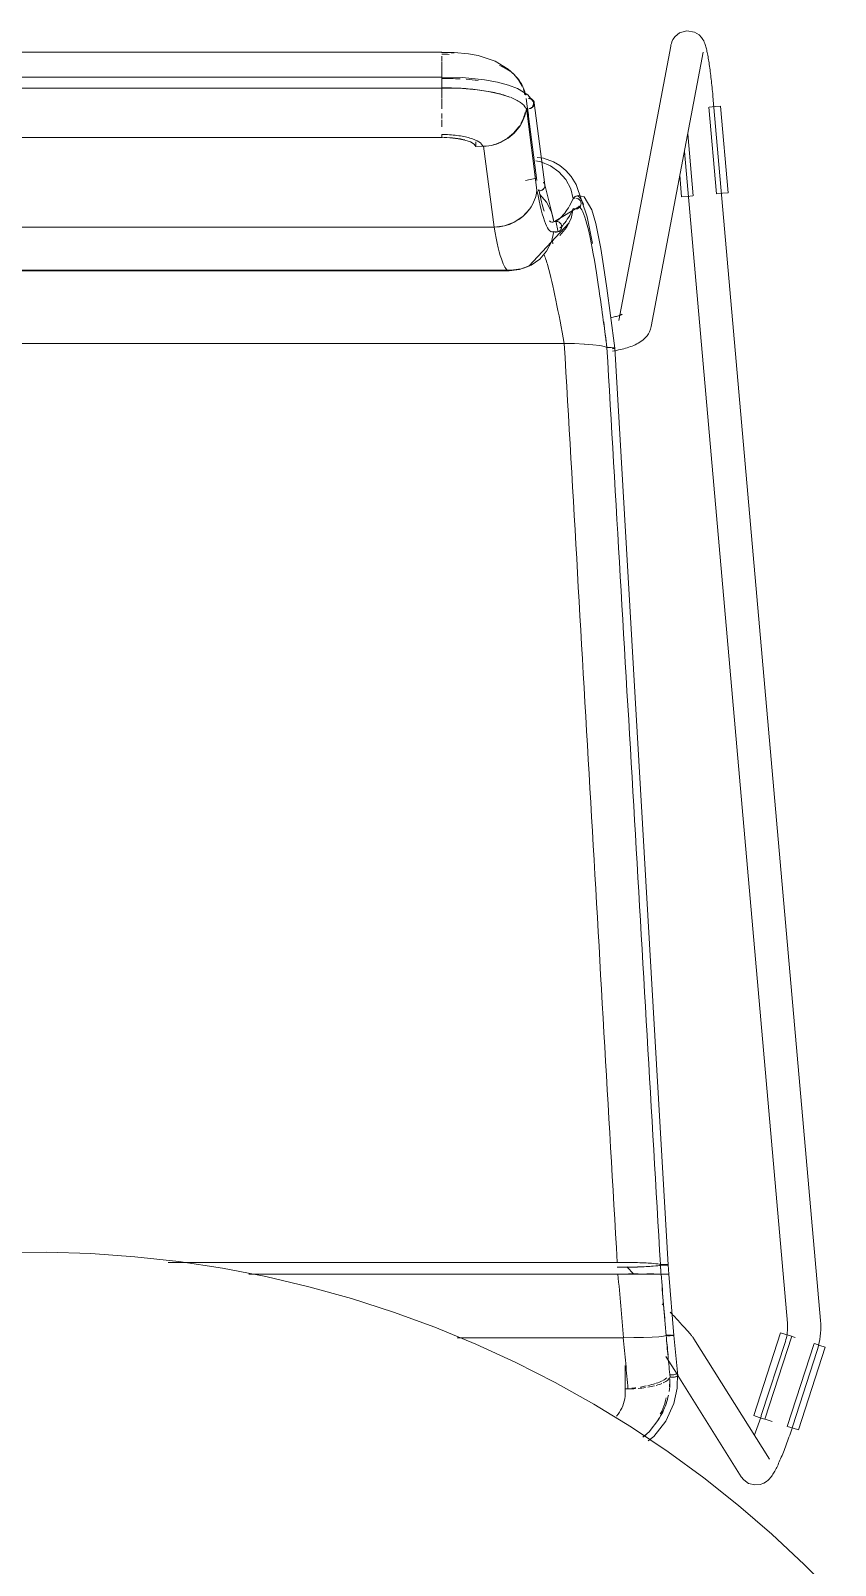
# Model space of a CAD drawing. Header units: millimetres. Extents: x 155927 to 295199, y -4084 to 97293.
# Drawn here: x 219584 to 219875, y 12593 to 13148 of the extents above; entities that cross this region are included whole.
import ezdxf

# ---------------------------------------------------------------- set-up
doc = ezdxf.new("R2010")
doc.units = ezdxf.units.MM
doc.header["$MEASUREMENT"] = 0
doc.layers.add('I-FURN', color=8, linetype='CONTINUOUS', lineweight=9)

msp = doc.modelspace()

# ---------------------------------------------------------------- linework, layer by layer
at = {"layer": 'I-FURN'}
for p, q in [((219818.89, 13147.49), (219817.31, 13146.17)), ((219818.89, 13147.49), (219821.64, 13148.32)), ((219821.64, 13148.32), (219824.4, 13147.84)), ((219824.4, 13147.84), (219826.05, 13146.8)), ((219815.75, 13142.73), (219796.93, 13043.44)), ((219815.84, 13143.15), (219815.75, 13142.73)), ((219815.97, 13143.66), (219815.84, 13143.15)), ((219816.19, 13144.29), (219815.97, 13143.66)), ((219816.56, 13145.09), (219816.19, 13144.29)), ((219817.31, 13146.17), (219816.56, 13145.09)), ((219826.05, 13146.8), (219826.91, 13145.89)), ((219826.91, 13145.89), (219827.38, 13145.19)), ((219827.38, 13145.19), (219827.69, 13144.63)), ((219827.69, 13144.63), (219827.9, 13144.15)), ((219827.9, 13144.15), (219828.07, 13143.73)), ((219828.07, 13143.73), (219828.21, 13143.32)), ((219828.21, 13143.32), (219828.34, 13142.93)), ((219828.34, 13142.93), (219828.45, 13142.53)), ((219828.45, 13142.53), (219828.56, 13142.13)), ((219828.56, 13142.13), (219828.67, 13141.71)), ((219732.84, 13140.55), (219437.99, 13140.55)), ((219732.84, 13140.38), (219732.84, 13140.55)), ((219737.36, 13140.46), (219732.84, 13140.55)), ((219732.84, 13140.53), (219732.84, 13140.25)), ((219732.84, 13139.05), (219732.84, 13137.3)), ((219732.84, 13137.03), (219732.84, 13134.45)), ((219742.57, 13139.95), (219737.36, 13140.46)), ((219746.07, 13139.29), (219742.57, 13139.95)), ((219752.22, 13137.27), (219746.07, 13139.29)), ((219756.93, 13134.4), (219752.22, 13137.27)), ((219808.72, 13041.21), (219827.54, 13140.5)), ((219828.67, 13141.71), (219828.77, 13141.29)), ((219828.77, 13141.29), (219828.86, 13140.84)), ((219828.86, 13140.84), (219828.96, 13140.39)), ((219828.96, 13140.39), (219829.06, 13139.91)), ((219829.06, 13139.91), (219829.15, 13139.41)), ((219829.15, 13139.41), (219829.25, 13138.9)), ((219829.25, 13138.9), (219829.34, 13138.36)), ((219829.34, 13138.36), (219829.43, 13137.81)), ((219829.43, 13137.81), (219829.53, 13137.24)), ((219829.53, 13137.24), (219829.62, 13136.66)), ((219829.62, 13136.66), (219829.71, 13136.06)), ((219732.84, 13131.51), (219437.99, 13131.51)), ((219732.84, 13131.27), (219732.84, 13134.29)), ((219732.84, 13134.28), (219732.84, 13131.26)), ((219732.84, 13131.51), (219732.84, 13127.66)), ((219740.4, 13131.36), (219732.84, 13131.51)), ((219732.84, 13131.44), (219732.84, 13131.51)), ((219732.84, 13131.24), (219732.84, 13131.44)), ((219732.84, 13130.94), (219732.84, 13131.24)), ((219732.84, 13130.55), (219732.84, 13130.94)), ((219748.29, 13130.56), (219740.4, 13131.36)), ((219758.91, 13132.57), (219756.93, 13134.4)), ((219760.58, 13130.5), (219758.91, 13132.57)), ((219829.71, 13136.06), (219829.8, 13135.44)), ((219829.8, 13135.44), (219829.89, 13134.8)), ((219829.89, 13134.8), (219829.98, 13134.15)), ((219829.98, 13134.15), (219830.07, 13133.49)), ((219830.07, 13133.49), (219830.15, 13132.81)), ((219830.15, 13132.81), (219830.24, 13132.13)), ((219830.24, 13132.13), (219830.32, 13131.43)), ((219830.32, 13131.43), (219830.4, 13130.72)), ((219437.99, 13127.55), (219732.84, 13127.55)), ((219732.84, 13130.09), (219732.84, 13130.55)), ((219732.84, 13129.6), (219732.84, 13130.09)), ((219732.84, 13129.1), (219732.84, 13129.6)), ((219732.84, 13128.63), (219732.84, 13129.1)), ((219732.84, 13128.21), (219732.84, 13128.63)), ((219732.84, 13127.88), (219732.84, 13128.21)), ((219732.84, 13127.66), (219732.84, 13127.88)), ((219732.84, 13123.76), (219732.84, 13127.58)), ((219732.84, 13127.58), (219732.84, 13123.76)), ((219739.07, 13127.47), (219732.84, 13127.55)), ((219745.63, 13126.94), (219739.07, 13127.47)), ((219749.64, 13126.34), (219745.63, 13126.94)), ((219753.01, 13129.69), (219748.29, 13130.56)), ((219754.08, 13125.38), (219749.64, 13126.34)), ((219757.05, 13128.61), (219753.01, 13129.69)), ((219757.51, 13124.28), (219754.08, 13125.38)), ((219760.22, 13127.42), (219757.05, 13128.61)), ((219764.05, 13125.12), (219760.22, 13127.42)), ((219761.91, 13128.23), (219760.58, 13130.5)), ((219830.4, 13130.72), (219830.49, 13130)), ((219830.49, 13130), (219830.57, 13129.27)), ((219830.57, 13129.27), (219830.64, 13128.54)), ((219830.64, 13128.54), (219830.72, 13127.8)), ((219830.72, 13127.8), (219830.79, 13127.06)), ((219830.79, 13127.06), (219830.87, 13126.31)), ((219830.87, 13126.31), (219830.94, 13125.56)), ((219830.94, 13125.56), (219831, 13124.81)), ((219732.84, 13123.57), (219732.84, 13120.01)), ((219763.45, 13123.8), (219767.3, 13094.1)), ((219767.32, 13090.55), (219763.48, 13120.26)), ((219764.23, 13117.83), (219763.91, 13120.27)), ((219765.94, 13122.74), (219764.05, 13125.12)), ((219766.29, 13122.24), (219770.15, 13092.46)), ((219829.6, 13120.67), (219832.36, 13089.26)), ((219829.72, 13120.68), (219831.79, 13120.86)), ((219831, 13124.81), (219831.02, 13124.65)), ((219869.97, 12681.33), (219831.02, 13124.65)), ((219831.79, 13120.86), (219833.83, 13121.04)), ((219833.83, 13121.04), (219836.59, 13089.63)), ((219732.84, 13118.38), (219732.84, 13116.54)), ((219732.84, 13113.87), (219732.84, 13116.06)), ((219732.84, 13109.7), (219437.99, 13109.7)), ((219437.99, 13109.65), (219732.84, 13109.65)), ((219732.84, 13113.91), (219732.84, 13113.56)), ((219732.84, 13109.65), (219735.88, 13109.54)), ((219735.88, 13109.54), (219738.73, 13109.22)), ((219738.73, 13109.22), (219741.22, 13108.71)), ((219741.22, 13108.71), (219743.21, 13108.04)), ((219823.91, 13088.52), (219821.94, 13111)), ((219743.21, 13108.04), (219744.56, 13107.25)), ((219744.56, 13107.25), (219745.2, 13106.39)), ((219745.2, 13106.39), (219745.2, 13108.05)), ((219745.2, 13106.39), (219747.91, 13106.46)), ((219747.91, 13106.46), (219751.77, 13077.18)), ((219820.73, 13104.63), (219858.01, 12680.28)), ((219768.7, 13100.8), (219766.95, 13101.17)), ((219766.95, 13101.16), (219768.69, 13100.79)), ((219769.69, 13102.13), (219767.42, 13102.43)), ((219772.21, 13099.4), (219768.7, 13100.8)), ((219773.29, 13100.84), (219769.69, 13102.13)), ((219775.29, 13097.22), (219772.21, 13099.4)), ((219775.56, 13099.5), (219773.29, 13100.84)), ((219777.73, 13097.72), (219775.56, 13099.5)), ((219779.72, 13095.48), (219777.73, 13097.72)), ((219767.18, 13094.88), (219763.16, 13094.09)), ((219769.91, 13093.14), (219769.62, 13093.52)), ((219770.1, 13092.7), (219769.91, 13093.14)), ((219770.16, 13092.23), (219770.1, 13092.7)), ((219770.1, 13091.76), (219770.16, 13092.23)), ((219770.13, 13092.54), (219773.1, 13080.93)), ((219777.77, 13094.4), (219775.29, 13097.22)), ((219779.52, 13091.08), (219777.77, 13094.4)), ((219781.53, 13092.65), (219779.72, 13095.48)), ((219785.52, 13080.94), (219781.53, 13092.65)), ((219818.99, 13096.04), (219819.68, 13088.15)), ((219767.79, 13090.4), (219768.29, 13090.36)), ((219768.29, 13090.36), (219768.78, 13090.44)), ((219770.81, 13086.19), (219768.31, 13089.06)), ((219768.78, 13090.44), (219769.23, 13090.63)), ((219769.23, 13090.63), (219769.61, 13090.93)), ((219769.61, 13090.93), (219769.91, 13091.32)), ((219769.91, 13091.32), (219770.1, 13091.76)), ((219780.42, 13087.45), (219779.52, 13091.08)), ((219780.42, 13087.45), (219780.89, 13087.61)), ((219780.89, 13087.61), (219780.42, 13087.45)), ((219782.24, 13088.66), (219781.33, 13088.37)), ((219781.88, 13087.58), (219781.39, 13087.66)), ((219781.39, 13087.65), (219781.88, 13087.58)), ((219781.88, 13087.58), (219782.34, 13087.38)), ((219782.34, 13087.39), (219781.88, 13087.58)), ((219784.43, 13088.13), (219782.24, 13088.66)), ((219782.73, 13087.08), (219782.34, 13087.39)), ((219782.34, 13087.38), (219782.72, 13087.08)), ((219782.72, 13087.08), (219783.02, 13086.68)), ((219783.03, 13086.68), (219782.73, 13087.08)), ((219783.02, 13086.68), (219783.22, 13086.23)), ((219783.22, 13086.23), (219783.03, 13086.68)), ((219787.2, 13083.5), (219784.43, 13088.13)), ((219821.73, 13088.33), (219819.68, 13088.15)), ((219823.79, 13088.51), (219821.73, 13088.33)), ((219834.55, 13089.45), (219832.48, 13089.27)), ((219836.59, 13089.63), (219834.55, 13089.45)), ((219759.09, 13078.97), (219762.2, 13081.05)), ((219762.2, 13081.05), (219764.69, 13083.79)), ((219772.57, 13082.79), (219770.81, 13086.19)), ((219773.46, 13079.08), (219772.57, 13082.79)), ((219773.1, 13080.93), (219773.43, 13079.06)), ((219783.1, 13084.89), (219773.71, 13079.18)), ((219780.47, 13083.96), (219779.68, 13080.35)), ((219779.69, 13080.35), (219780.47, 13083.96)), ((219780.94, 13083.81), (219780.47, 13083.96)), ((219780.47, 13083.96), (219780.94, 13083.81)), ((219781.44, 13083.78), (219780.94, 13083.81)), ((219780.94, 13083.81), (219781.44, 13083.78)), ((219781.93, 13083.87), (219781.44, 13083.78)), ((219781.44, 13083.78), (219781.94, 13083.87)), ((219782.38, 13084.08), (219781.93, 13083.87)), ((219781.94, 13083.87), (219782.39, 13084.08)), ((219782.76, 13084.4), (219782.38, 13084.08)), ((219782.39, 13084.08), (219782.76, 13084.39)), ((219783.05, 13084.8), (219782.76, 13084.4)), ((219782.76, 13084.39), (219783.05, 13084.8)), ((219783.23, 13085.26), (219783.05, 13084.8)), ((219783.05, 13084.8), (219783.24, 13085.26)), ((219783.22, 13086.23), (219783.29, 13085.74)), ((219783.3, 13085.74), (219783.22, 13086.23)), ((219783.29, 13085.74), (219783.23, 13085.26)), ((219783.24, 13085.26), (219783.3, 13085.74)), ((219787.43, 13071.27), (219785.52, 13080.94)), ((219788.6, 13078.5), (219787.2, 13083.5)), ((219751.77, 13077.18), (219419.06, 13077.18)), ((219419.06, 13077.18), (219751.77, 13077.18)), ((219751.77, 13077.18), (219755.54, 13077.66)), ((219755.54, 13077.66), (219759.09, 13078.97)), ((219778.98, 13078.7), (219764.38, 13063)), ((219775.27, 13075.6), (219772.39, 13075.55)), ((219772.57, 13071.86), (219773.46, 13075.57)), ((219773.46, 13079.08), (219773.93, 13079.24)), ((219773.93, 13079.24), (219773.46, 13079.08)), ((219773.93, 13075.41), (219773.46, 13075.57)), ((219773.46, 13075.57), (219773.93, 13075.41)), ((219773.93, 13079.24), (219774.43, 13079.28)), ((219774.43, 13079.28), (219773.93, 13079.24)), ((219774.43, 13075.37), (219773.93, 13075.41)), ((219773.93, 13075.41), (219774.43, 13075.37)), ((219774.97, 13075.47), (219774.14, 13079.36)), ((219774.43, 13079.28), (219774.92, 13079.19)), ((219774.92, 13079.2), (219774.43, 13079.28)), ((219774.92, 13075.46), (219774.43, 13075.37)), ((219774.43, 13075.37), (219774.92, 13075.45)), ((219775.37, 13078.99), (219774.92, 13079.2)), ((219774.92, 13079.19), (219775.37, 13078.99)), ((219775.37, 13075.66), (219774.92, 13075.46)), ((219774.92, 13075.45), (219775.37, 13075.66)), ((219775.37, 13078.99), (219775.75, 13078.68)), ((219775.75, 13078.68), (219775.37, 13078.99)), ((219775.75, 13075.97), (219775.37, 13075.66)), ((219775.37, 13075.66), (219775.75, 13075.97)), ((219778.03, 13077.02), (219775.64, 13074.19)), ((219775.64, 13074.19), (219778.05, 13077.02)), ((219775.75, 13078.68), (219776.04, 13078.28)), ((219776.05, 13078.28), (219775.75, 13078.68)), ((219776.04, 13076.37), (219775.75, 13075.97)), ((219775.75, 13075.97), (219776.05, 13076.37)), ((219776.04, 13078.28), (219776.23, 13077.81)), ((219776.23, 13076.83), (219776.04, 13076.37)), ((219776.24, 13077.82), (219776.05, 13078.28)), ((219776.05, 13076.37), (219776.24, 13076.83)), ((219776.23, 13077.81), (219776.3, 13077.32)), ((219776.3, 13077.32), (219776.23, 13076.83)), ((219776.3, 13077.32), (219776.24, 13077.82)), ((219776.24, 13076.83), (219776.3, 13077.32)), ((219779.68, 13080.35), (219778.04, 13077.02)), ((219778.05, 13077.02), (219779.69, 13080.35)), ((219790.4, 13069.48), (219788.6, 13078.5)), ((219772.56, 13071.86), (219770.81, 13068.47)), ((219770.81, 13068.46), (219772.57, 13071.86)), ((219768.3, 13065.6), (219765.17, 13063.42)), ((219765.17, 13063.42), (219768.31, 13065.59)), ((219770.81, 13068.47), (219768.3, 13065.6)), ((219768.31, 13065.59), (219770.81, 13068.46)), ((219791.44, 13063.16), (219790.4, 13069.48)), ((219757.81, 13061.58), (219413.02, 13061.58)), ((219413.02, 13061.58), (219757.81, 13061.58)), ((219413.56, 13061.43), (219718.36, 13061.43)), ((219718.36, 13061.43), (219757.27, 13061.43)), ((219761.02, 13061.87), (219757.27, 13061.43)), ((219761.6, 13062.06), (219757.81, 13061.58)), ((219757.81, 13061.58), (219761.6, 13062.05)), ((219765.48, 13063.6), (219761.02, 13061.87)), ((219765.17, 13063.42), (219761.6, 13062.06)), ((219761.6, 13062.05), (219765.17, 13063.42)), ((219764.38, 13063), (219762.46, 13062.29)), ((219792.62, 13055.15), (219791.44, 13063.16)), ((219793.98, 13045.22), (219792.62, 13055.15)), ((219794.39, 13044.47), (219793.89, 13044.37)), ((219795.53, 13033.36), (219793.98, 13045.22)), ((219794.85, 13044.57), (219794.39, 13044.47)), ((219795.3, 13044.67), (219794.85, 13044.57)), ((219795.72, 13044.78), (219795.3, 13044.67)), ((219796.12, 13044.89), (219795.72, 13044.78)), ((219796.48, 13044.99), (219796.12, 13044.89)), ((219796.82, 13045.1), (219796.48, 13044.99)), ((219797.12, 13045.21), (219796.82, 13045.1)), ((219797.39, 13045.31), (219797.12, 13045.21)), ((219797.62, 13045.4), (219797.39, 13045.31)), ((219797.82, 13045.49), (219797.62, 13045.4)), ((219797.97, 13045.57), (219797.82, 13045.49)), ((219798.06, 13045.61), (219797.97, 13045.57)), ((219798.13, 13045.66), (219798.06, 13045.61)), ((219798.15, 13045.67), (219798.13, 13045.66)), ((219805.62, 13036.28), (219805.09, 13035.88)), ((219806.15, 13036.73), (219805.62, 13036.28)), ((219806.67, 13037.25), (219806.15, 13036.73)), ((219807.18, 13037.85), (219806.67, 13037.25)), ((219807.67, 13038.54), (219807.18, 13037.85)), ((219808.1, 13039.33), (219807.67, 13038.54)), ((219808.47, 13040.22), (219808.1, 13039.33)), ((219808.72, 13041.21), (219808.47, 13040.22)), ((219777.12, 13035.08), (219393.72, 13035.08)), ((219393.72, 13035.08), (219777.12, 13035.08)), ((219780.88, 13035.02), (219777.12, 13035.08)), ((219777.19, 13035.08), (219780.89, 13035.02)), ((219784.42, 13034.87), (219780.88, 13035.02)), ((219780.95, 13035.02), (219784.42, 13034.87)), ((219787.52, 13034.63), (219784.42, 13034.87)), ((219784.47, 13034.86), (219787.53, 13034.63)), ((219790.02, 13034.32), (219787.52, 13034.63)), ((219787.56, 13034.63), (219790.02, 13034.32)), ((219791.76, 13033.95), (219790.02, 13034.32)), ((219790.03, 13034.31), (219791.76, 13033.95)), ((219791.76, 13033.95), (219792.67, 13033.55)), ((219792.67, 13033.55), (219791.76, 13033.95)), ((219793.14, 13033.57), (219792.67, 13033.55)), ((219792.67, 13033.55), (219793.14, 13033.57)), ((219793.63, 13033.57), (219793.14, 13033.57)), ((219793.14, 13033.57), (219793.64, 13033.57)), ((219794.13, 13033.56), (219793.63, 13033.57)), ((219793.64, 13033.57), (219794.13, 13033.56)), ((219794.58, 13033.54), (219794.13, 13033.56)), ((219794.13, 13033.56), (219794.58, 13033.54)), ((219794.97, 13033.51), (219794.58, 13033.54)), ((219794.58, 13033.54), (219794.97, 13033.51)), ((219794.61, 13033.18), (219794.99, 13033.21)), ((219795, 13033.21), (219794.62, 13033.18)), ((219795.43, 13032.45), (219794.72, 13032.34)), ((219795.27, 13033.46), (219794.97, 13033.51)), ((219794.97, 13033.51), (219795.27, 13033.46)), ((219794.99, 13033.21), (219795.28, 13033.26)), ((219795.29, 13033.26), (219795, 13033.21)), ((219796.12, 13032.58), (219795.43, 13032.45)), ((219795.47, 13033.31), (219795.53, 13033.36)), ((219795.53, 13033.36), (219795.47, 13033.31)), ((219795.53, 13033.36), (219814.82, 12701.45)), ((219796.8, 13032.71), (219796.12, 13032.58)), ((219797.47, 13032.86), (219796.8, 13032.71)), ((219798.13, 13033.01), (219797.47, 13032.86)), ((219798.77, 13033.17), (219798.13, 13033.01)), ((219799.4, 13033.34), (219798.77, 13033.17)), ((219800.02, 13033.53), (219799.4, 13033.34)), ((219800.62, 13033.72), (219800.02, 13033.53)), ((219801.21, 13033.93), (219800.62, 13033.72)), ((219801.79, 13034.15), (219801.21, 13033.93)), ((219802.36, 13034.38), (219801.79, 13034.15)), ((219802.93, 13034.63), (219802.36, 13034.38)), ((219803.48, 13034.9), (219802.93, 13034.63)), ((219804.01, 13035.19), (219803.48, 13034.9)), ((219804.55, 13035.52), (219804.01, 13035.19)), ((219805.09, 13035.88), (219804.55, 13035.52)), ((219589.73, 12706.02), (219573.74, 12705.87)), ((219605.73, 12705.53), (219589.73, 12706.02)), ((219621.69, 12704.39), (219605.73, 12705.53)), ((219637.59, 12702.62), (219621.69, 12704.39)), ((219796.37, 12702.35), (219633.77, 12702.35)), ((219633.77, 12702.35), (219796.37, 12702.35)), ((219653.4, 12700.22), (219637.59, 12702.62)), ((219669.11, 12697.19), (219653.4, 12700.22)), ((219796.63, 12698.03), (219662.99, 12698.03)), ((219662.99, 12698.03), (219796.63, 12698.03)), ((219800.15, 12702.32), (219796.37, 12702.35)), ((219796.39, 12700.56), (219800.16, 12700.59)), ((219800.42, 12698.03), (219796.63, 12698.03)), ((219796.63, 12698.03), (219800.42, 12698.03)), ((219802.43, 12698.03), (219799.86, 12700.7)), ((219803.72, 12702.24), (219800.15, 12702.32)), ((219800.16, 12700.59), (219803.71, 12700.66)), ((219800.42, 12698.15), (219803.98, 12698.15)), ((219803.98, 12698.15), (219800.42, 12698.15)), ((219803.98, 12698.04), (219800.42, 12698.03)), ((219800.42, 12698.03), (219803.99, 12698.04)), ((219803.71, 12700.66), (219806.83, 12700.79)), ((219806.85, 12702.12), (219803.72, 12702.24)), ((219807.12, 12698.05), (219803.99, 12698.04)), ((219803.99, 12698.04), (219807.12, 12698.05)), ((219806.83, 12700.79), (219809.33, 12700.95)), ((219809.35, 12701.95), (219806.85, 12702.12)), ((219807.1, 12698.14), (219809.6, 12698.13)), ((219809.61, 12698.13), (219807.11, 12698.14)), ((219809.62, 12698.06), (219807.12, 12698.05)), ((219807.12, 12698.05), (219809.62, 12698.06)), ((219809.33, 12700.95), (219811.08, 12701.14)), ((219811.1, 12701.76), (219809.35, 12701.95)), ((219809.6, 12698.13), (219811.35, 12698.11)), ((219811.36, 12698.11), (219809.61, 12698.13)), ((219809.62, 12698.06), (219811.37, 12698.07)), ((219811.37, 12698.07), (219809.63, 12698.06)), ((219811.08, 12701.14), (219811.98, 12701.35)), ((219811.99, 12701.55), (219811.1, 12701.76)), ((219812.26, 12698.09), (219811.37, 12698.07)), ((219811.37, 12698.07), (219812.26, 12698.09)), ((219811.98, 12701.35), (219812.45, 12701.34)), ((219812.46, 12701.56), (219811.99, 12701.55)), ((219812.25, 12698.1), (219812.72, 12698.1)), ((219812.72, 12698.1), (219812.25, 12698.1)), ((219812.73, 12698.08), (219812.26, 12698.09)), ((219812.26, 12698.09), (219812.73, 12698.08)), ((219812.45, 12701.34), (219812.94, 12701.34)), ((219812.95, 12701.56), (219812.46, 12701.56)), ((219812.72, 12698.1), (219813.22, 12698.1)), ((219813.22, 12698.1), (219812.72, 12698.1)), ((219813.22, 12698.08), (219812.73, 12698.08)), ((219812.73, 12698.08), (219813.23, 12698.08)), ((219812.94, 12701.34), (219813.43, 12701.35)), ((219813.44, 12701.56), (219812.95, 12701.56)), ((219813.22, 12698.1), (219813.71, 12698.1)), ((219813.71, 12698.1), (219813.22, 12698.1)), ((219813.71, 12698.09), (219813.22, 12698.08)), ((219813.23, 12698.08), (219813.72, 12698.09)), ((219813.43, 12701.35), (219813.89, 12701.36)), ((219813.89, 12701.55), (219813.44, 12701.56)), ((219813.71, 12698.1), (219814.16, 12698.1)), ((219814.16, 12698.1), (219813.71, 12698.1)), ((219814.16, 12698.09), (219813.71, 12698.09)), ((219813.72, 12698.09), (219814.17, 12698.09)), ((219814.28, 12701.53), (219813.89, 12701.55)), ((219813.89, 12701.36), (219814.27, 12701.37)), ((219814.16, 12698.1), (219814.54, 12698.1)), ((219814.55, 12698.1), (219814.16, 12698.1)), ((219814.55, 12698.09), (219814.16, 12698.09)), ((219814.17, 12698.09), (219814.55, 12698.09)), ((219814.27, 12701.37), (219814.56, 12701.4)), ((219814.57, 12701.51), (219814.28, 12701.53)), ((219814.54, 12698.1), (219814.84, 12698.1)), ((219814.84, 12698.1), (219814.55, 12698.1)), ((219814.84, 12698.09), (219814.55, 12698.09)), ((219814.55, 12698.09), (219814.84, 12698.09)), ((219814.56, 12701.4), (219814.75, 12701.42)), ((219814.76, 12701.48), (219814.57, 12701.51)), ((219814.75, 12701.42), (219814.82, 12701.45)), ((219814.82, 12701.45), (219814.76, 12701.48)), ((219815.09, 12698.09), (219814.83, 12701.45)), ((219814.84, 12698.1), (219815.03, 12698.09)), ((219815.03, 12698.09), (219814.84, 12698.1)), ((219815.03, 12698.09), (219814.84, 12698.09)), ((219814.84, 12698.09), (219815.03, 12698.09)), ((219815.03, 12698.09), (219815.09, 12698.09)), ((219815.09, 12698.09), (219815.03, 12698.09)), ((219815.03, 12698.09), (219815.1, 12698.09)), ((219815.1, 12698.09), (219815.03, 12698.09)), ((219815.1, 12698.09), (219816.92, 12675.89)), ((219684.69, 12693.53), (219669.11, 12697.19)), ((219700.1, 12689.25), (219684.69, 12693.53)), ((219715.33, 12684.36), (219700.1, 12689.25)), ((219813.19, 12686.85), (219812.71, 12687.35)), ((219730.36, 12678.86), (219715.33, 12684.36)), ((219816.01, 12683.88), (219815.55, 12684.36)), ((219816.45, 12683.4), (219816.01, 12683.88)), ((219816.89, 12682.93), (219816.45, 12683.4)), ((219817.33, 12682.47), (219816.89, 12682.93)), ((219817.75, 12682.02), (219817.33, 12682.47)), ((219818.16, 12681.57), (219817.75, 12682.02)), ((219818.57, 12681.14), (219818.16, 12681.57)), ((219818.96, 12680.71), (219818.57, 12681.14)), ((219819.34, 12680.3), (219818.96, 12680.71)), ((219869.97, 12681.28), (219869.97, 12681.33)), ((219870.05, 12680.14), (219869.97, 12681.28)), ((219745.15, 12672.76), (219730.36, 12678.86)), ((219798.57, 12675.06), (219802.34, 12675.09)), ((219802.34, 12675.09), (219798.7, 12675.06)), ((219805.87, 12675.16), (219802.43, 12675.09)), ((219802.43, 12675.09), (219805.87, 12675.16)), ((219805.87, 12675.16), (219808.97, 12675.28)), ((219808.97, 12675.28), (219805.94, 12675.16)), ((219808.97, 12675.28), (219811.45, 12675.43)), ((219811.45, 12675.43), (219809.01, 12675.28)), ((219811.45, 12675.43), (219813.18, 12675.61)), ((219813.18, 12675.61), (219811.47, 12675.43)), ((219813.18, 12675.61), (219814.07, 12675.8)), ((219814.07, 12675.8), (219813.19, 12675.61)), ((219814.07, 12675.8), (219814.55, 12675.79)), ((219814.54, 12675.79), (219814.07, 12675.8)), ((219814.08, 12675.98), (219814.56, 12675.99)), ((219814.56, 12675.99), (219814.09, 12675.98)), ((219815.04, 12675.79), (219814.54, 12675.79)), ((219814.55, 12675.79), (219815.04, 12675.79)), ((219815.06, 12675.99), (219814.56, 12675.99)), ((219814.56, 12675.99), (219815.05, 12675.99)), ((219815.04, 12675.79), (219815.53, 12675.79)), ((219815.53, 12675.79), (219815.04, 12675.79)), ((219815.05, 12675.99), (219815.54, 12675.99)), ((219815.55, 12675.99), (219815.06, 12675.99)), ((219815.53, 12675.79), (219815.99, 12675.8)), ((219815.98, 12675.8), (219815.53, 12675.79)), ((219815.54, 12675.99), (219816, 12675.98)), ((219816, 12675.98), (219815.55, 12675.99)), ((219816.37, 12675.82), (219815.98, 12675.8)), ((219815.99, 12675.8), (219816.37, 12675.82)), ((219816.37, 12675.82), (219816.67, 12675.84)), ((219816.66, 12675.84), (219816.37, 12675.82)), ((219816.67, 12675.94), (219816.38, 12675.96)), ((219816.38, 12675.96), (219816.67, 12675.94)), ((219816.86, 12675.92), (219816.67, 12675.94)), ((219816.67, 12675.94), (219816.86, 12675.92)), ((219816.67, 12675.84), (219816.86, 12675.87)), ((219816.92, 12675.89), (219816.85, 12675.87)), ((219816.92, 12675.89), (219816.86, 12675.92)), ((219816.86, 12675.92), (219816.92, 12675.89)), ((219816.86, 12675.87), (219816.92, 12675.89)), ((219816.92, 12675.89), (219818.35, 12661.4)), ((219819.71, 12679.9), (219819.34, 12680.3)), ((219820.06, 12679.51), (219819.71, 12679.9)), ((219820.41, 12679.13), (219820.06, 12679.51)), ((219820.73, 12678.76), (219820.41, 12679.13)), ((219821.05, 12678.41), (219820.73, 12678.76)), ((219821.35, 12678.08), (219821.05, 12678.41)), ((219821.64, 12677.75), (219821.35, 12678.08)), ((219821.91, 12677.44), (219821.64, 12677.75)), ((219822.17, 12677.15), (219821.91, 12677.44)), ((219822.41, 12676.87), (219822.17, 12677.15)), ((219822.64, 12676.6), (219822.41, 12676.87)), ((219822.86, 12676.35), (219822.64, 12676.6)), ((219823.06, 12676.11), (219822.86, 12676.35)), ((219823.25, 12675.88), (219823.06, 12676.11)), ((219823.43, 12675.66), (219823.25, 12675.88)), ((219823.6, 12675.44), (219823.43, 12675.66)), ((219823.77, 12675.21), (219823.6, 12675.44)), ((219823.96, 12674.95), (219823.77, 12675.21)), ((219855.53, 12676.86), (219845.84, 12646.85)), ((219849.88, 12645.55), (219859.57, 12675.56)), ((219855.53, 12676.86), (219857.48, 12676.23)), ((219857.48, 12676.23), (219859.45, 12675.59)), ((219857.77, 12675.66), (219857.63, 12675.02)), ((219857.89, 12676.32), (219857.77, 12675.66)), ((219857.97, 12676.97), (219857.89, 12676.32)), ((219858.03, 12677.63), (219857.97, 12676.97)), ((219858.01, 12680.28), (219858.06, 12679.62)), ((219858.07, 12678.29), (219858.03, 12677.63)), ((219858.06, 12679.62), (219858.08, 12678.96)), ((219858.08, 12678.96), (219858.07, 12678.29)), ((219859.67, 12675.52), (219860.83, 12675.15)), ((219869.74, 12674.45), (219869.89, 12675.58)), ((219869.89, 12675.58), (219870, 12676.72)), ((219870, 12676.72), (219870.06, 12677.86)), ((219870.08, 12679), (219870.05, 12680.14)), ((219870.06, 12677.86), (219870.08, 12679)), ((219738.46, 12675.06), (219798.57, 12675.06)), ((219798.57, 12675.06), (219738.46, 12675.06)), ((219759.69, 12666.08), (219745.15, 12672.76)), ((219824.17, 12674.62), (219823.96, 12674.95)), ((219851.48, 12631.04), (219824.17, 12674.62)), ((219857.27, 12673.72), (219848.56, 12646.9)), ((219857.28, 12673.74), (219857.27, 12673.72)), ((219857.47, 12674.38), (219857.28, 12673.74)), ((219857.63, 12675.02), (219857.47, 12674.38)), ((219867.64, 12672.95), (219857.95, 12642.94)), ((219859.97, 12643.19), (219868.68, 12670.01)), ((219871.68, 12671.64), (219861.99, 12641.64)), ((219867.76, 12672.91), (219869.73, 12672.27)), ((219868.68, 12670.01), (219869.01, 12671.1)), ((219869.01, 12671.1), (219869.3, 12672.21)), ((219869.3, 12672.21), (219869.54, 12673.33)), ((219869.54, 12673.33), (219869.74, 12674.45)), ((219869.73, 12672.27), (219871.68, 12671.64)), ((219773.95, 12658.82), (219759.69, 12666.08)), ((219799.28, 12655.27), (219799.28, 12665.02)), ((219814, 12668.25), (219818.04, 12661.81)), ((219787.9, 12651), (219773.95, 12658.82)), ((219818.14, 12656.83), (219818.22, 12662.29)), ((219818.28, 12661.43), (219841.31, 12624.67)), ((219800.27, 12656.51), (219799.23, 12656.51)), ((219816.92, 12651.18), (219818.14, 12656.83)), ((219801.54, 12642.63), (219787.9, 12651)), ((219811.45, 12645.58), (219813.36, 12649.27)), ((219814.02, 12644.87), (219816.92, 12651.18)), ((219814.82, 12633.72), (219801.54, 12642.63)), ((219807.95, 12641.01), (219811.45, 12645.58)), ((219809.68, 12639.34), (219814.02, 12644.87)), ((219847.79, 12646.22), (219845.84, 12646.85)), ((219846.58, 12641.18), (219846.82, 12641.83)), ((219846.82, 12641.83), (219847.05, 12642.49)), ((219847.05, 12642.49), (219847.29, 12643.15)), ((219847.29, 12643.15), (219847.52, 12643.83)), ((219847.52, 12643.83), (219847.76, 12644.51)), ((219847.76, 12644.51), (219847.99, 12645.19)), ((219849.76, 12645.59), (219847.79, 12646.22)), ((219847.99, 12645.19), (219848.22, 12645.88)), ((219848.22, 12645.88), (219848.45, 12646.57)), ((219848.45, 12646.57), (219848.56, 12646.9)), ((219849.98, 12645.52), (219852.46, 12644.72)), ((219860.04, 12642.27), (219858.07, 12642.9)), ((219859.33, 12641.26), (219859.58, 12642)), ((219859.58, 12642), (219859.82, 12642.74)), ((219859.82, 12642.74), (219859.97, 12643.19)), ((219861.99, 12641.64), (219860.04, 12642.27)), ((219805.6, 12639.04), (219807.95, 12641.01)), ((219807.63, 12637.7), (219809.68, 12639.34)), ((219846.11, 12639.93), (219846.35, 12640.55)), ((219846.35, 12640.55), (219846.58, 12641.18)), ((219857.3, 12635.59), (219857.56, 12636.27)), ((219857.56, 12636.27), (219857.81, 12636.96)), ((219857.81, 12636.96), (219858.07, 12637.65)), ((219858.07, 12637.65), (219858.32, 12638.36)), ((219858.32, 12638.36), (219858.58, 12639.08)), ((219858.58, 12639.08), (219858.83, 12639.8)), ((219858.83, 12639.8), (219859.08, 12640.53)), ((219859.08, 12640.53), (219859.33, 12641.26)), ((219827.74, 12624.28), (219814.82, 12633.72)), ((219855.07, 12630.11), (219855.31, 12630.66)), ((219855.31, 12630.66), (219855.55, 12631.22)), ((219855.55, 12631.22), (219855.8, 12631.8)), ((219855.8, 12631.8), (219856.05, 12632.39)), ((219856.05, 12632.39), (219856.29, 12633.01)), ((219856.29, 12633.01), (219856.54, 12633.63)), ((219856.54, 12633.63), (219856.8, 12634.27)), ((219856.8, 12634.27), (219857.05, 12634.92)), ((219857.05, 12634.92), (219857.3, 12635.59)), ((219852.2, 12624.81), (219852.48, 12625.2)), ((219852.48, 12625.2), (219852.74, 12625.59)), ((219852.74, 12625.59), (219852.98, 12625.98)), ((219852.98, 12625.98), (219853.22, 12626.38)), ((219853.22, 12626.38), (219853.45, 12626.79)), ((219853.45, 12626.79), (219853.68, 12627.22)), ((219853.68, 12627.22), (219853.9, 12627.66)), ((219853.9, 12627.66), (219854.13, 12628.11)), ((219854.13, 12628.11), (219854.36, 12628.59)), ((219854.36, 12628.59), (219854.6, 12629.08)), ((219854.6, 12629.08), (219854.83, 12629.59)), ((219854.83, 12629.59), (219855.07, 12630.11)), ((219840.28, 12614.34), (219827.74, 12624.28)), ((219842.2, 12623.55), (219841.31, 12624.67)), ((219842.2, 12623.55), (219843.94, 12622.32)), ((219843.94, 12622.32), (219846.16, 12621.74)), ((219846.16, 12621.74), (219848.14, 12621.91)), ((219848.14, 12621.91), (219849.52, 12622.43)), ((219849.52, 12622.43), (219850.43, 12623)), ((219850.43, 12623), (219851.06, 12623.52)), ((219851.06, 12623.52), (219851.52, 12623.98)), ((219851.52, 12623.98), (219851.89, 12624.41)), ((219851.89, 12624.41), (219852.2, 12624.81)), ((219852.4, 12603.9), (219840.28, 12614.34)), ((219864.1, 12592.98), (219852.4, 12603.9)), ((219875.35, 12581.61), (219864.1, 12592.98))]:
    msp.add_line(p, q, dxfattribs=at)
for centre, major_axis, ratio, start_param, end_param in [((219732.84, 13136.27), (-12.4, 0), 0.287441, 4.492176, 4.712389), ((219732.84, 13124.8), (0, -15.75), 0.000004, 0.290246, 0.472486), ((219768.2, 13092.23), (-1.96, 0), 0.955139, 1.359855, 3.903556), ((219751.64, 13092.25), (-15.78, 0), 0.955139, 2.545839, 2.787386), ((219751.64, 13092.25), (-15.78, 0), 0.955139, 2.787556, 3.029056), ((219751.64, 13092.25), (-15.78, 0), 0.955139, 1.579038, 2.545717)]:
    msp.add_ellipse(centre, major_axis=major_axis, ratio=ratio, start_param=start_param, end_param=end_param, dxfattribs=at)
for points in [[(219732.84, 13140.45), (219734.42, 13140.46), (219735.92, 13140.39), (219737.35, 13140.25)], [(219732.84, 13130.97), (219735.06, 13131.01), (219737.26, 13130.98), (219739.44, 13130.87)], [(219741.65, 13130.73), (219743.13, 13130.62), (219744.58, 13130.48), (219745.99, 13130.3)], [(219762.39, 13127.14), (219762.64, 13126.48), (219762.81, 13125.81), (219762.95, 13125.12)], [(219747.91, 13106.46), (219749.21, 13106.5), (219751.71, 13106.86), (219755.31, 13108.27), (219758.45, 13110.46), (219760.98, 13113.3), (219762.75, 13116.64), (219763.33, 13119.01), (219763.48, 13120.26)], [(219757.68, 13124.22), (219759.14, 13123.64), (219761.61, 13122.38), (219762.92, 13120.97), (219763.27, 13120.25)], [(219763.01, 13118.74), (219762.7, 13117.35), (219762.2, 13115.99), (219761.5, 13114.73)], [(219732.84, 13110.77), (219734.74, 13110.74), (219738.47, 13110.48), (219743.27, 13109.52), (219746.59, 13108.12), (219747.54, 13107.03), (219747.66, 13106.47)], [(219741.22, 13108.76), (219739.16, 13109.3), (219736.45, 13109.59), (219733.68, 13109.68)], [(219767.32, 13090.55), (219768.34, 13085.05), (219770.39, 13076.99), (219772.44, 13075.02), (219773.46, 13075.57)], [(219767.95, 13090.77), (219768.61, 13087.64), (219769.26, 13084.72), (219769.92, 13083)], [(219771.82, 13079.5), (219772.37, 13078.93), (219772.91, 13078.79), (219773.46, 13079.08)], [(219772.9, 13072.51), (219772.96, 13072.05), (219773.01, 13071.58), (219773.07, 13071.11)], [(219757.27, 13061.43), (219757.45, 13061.43), (219757.63, 13061.48), (219757.81, 13061.58)], [(219791.47, 13042.91), (219791.86, 13039.82), (219792.26, 13036.69), (219792.65, 13033.56)], [(219777.19, 13035.08), (219780.39, 12979.72), (219783.59, 12924.3), (219786.78, 12868.84)], [(219811.99, 12701.55), (219808.77, 12756.96), (219802.33, 12867.72), (219795.89, 12978.31), (219792.67, 13033.55)], [(219786.78, 12868.84), (219789.98, 12813.38), (219793.17, 12757.87), (219796.37, 12702.35)], [(219796.63, 12698.03), (219796.98, 12694.2), (219797.32, 12690.36), (219797.66, 12686.54)], [(219811.98, 12701.35), (219812.02, 12700.81), (219812.11, 12699.73), (219812.2, 12698.64), (219812.25, 12698.1)], [(219811.99, 12701.55), (219812.03, 12700.97), (219812.12, 12699.82), (219812.21, 12698.66), (219812.26, 12698.09)], [(219814.07, 12675.8), (219813.77, 12679.51), (219813.16, 12686.93), (219812.56, 12694.37), (219812.26, 12698.09)], [(219797.66, 12686.54), (219798.01, 12682.71), (219798.35, 12678.88), (219798.7, 12675.06)], [(219814.07, 12675.8), (219814.31, 12673.27), (219814.79, 12668.24), (219815.27, 12663.29), (219815.51, 12660.84)], [(219814.11, 12675.8), (219814.33, 12673.49), (219814.56, 12671.17), (219814.79, 12668.9)], [(219798.57, 12675.06), (219798.88, 12671.93), (219799.47, 12665.68), (219800.01, 12659.54), (219800.27, 12656.51)], [(219807.46, 12657.72), (219808.38, 12657.94), (219809.33, 12658.17), (219810.18, 12658.42)], [(219810.5, 12658.57), (219811.31, 12658.84), (219812.12, 12659.12), (219812.68, 12659.42)], [(219812.51, 12658.48), (219811.92, 12658.23), (219811.26, 12657.99), (219810.53, 12657.79)], [(219812.92, 12659.53), (219813.56, 12659.84), (219813.96, 12660.16), (219814.29, 12660.49)], [(219815.48, 12659.31), (219815.46, 12658.05), (219815.37, 12656.79), (219815.18, 12655.55)], [(219815.28, 12657.33), (219815.39, 12658.22), (219815.41, 12659.12), (219815.41, 12660.02)], [(219799.23, 12656.51), (219799.27, 12656), (219799.29, 12655.49), (219799.28, 12654.99)], [(219803.05, 12656.61), (219802.15, 12656.55), (219801.22, 12656.52), (219800.27, 12656.51)], [(219801.69, 12656.74), (219802.17, 12656.8), (219802.63, 12656.86), (219803.1, 12656.93)], [(219806.63, 12656.98), (219805.78, 12656.85), (219804.9, 12656.74), (219803.99, 12656.68)], [(219804.8, 12657.19), (219805.48, 12657.31), (219806.14, 12657.44), (219806.8, 12657.58)], [(219809.86, 12657.61), (219809.12, 12657.42), (219808.31, 12657.26), (219807.48, 12657.11)], [(219807.01, 12640.18), (219806.58, 12639.77), (219806.13, 12639.38), (219805.66, 12639)]]:
    msp.add_open_spline(points, degree=3, dxfattribs=at)
for points, knots in [([(219757.55, 13133.68), (219756.82, 13134.21), (219755.57, 13134.92), (219754.24, 13135.55), (219753.72, 13135.75)], [0.5455526, 0.5455526, 0.5455526, 0.5455526, 0.6666667, 0.739481, 0.739481, 0.739481, 0.739481]), ([(219763.24, 13125), (219763.08, 13125.74), (219762.52, 13127.62), (219760.98, 13130.45), (219759.3, 13132.28), (219758.35, 13133.05)], [0.0634811, 0.0634811, 0.0634811, 0.0634811, 0.1666667, 0.3333333, 0.5, 0.5, 0.5, 0.5]), ([(219732.84, 13127.58), (219735.19, 13127.62), (219739.84, 13127.55), (219746.69, 13126.91), (219752.8, 13125.83), (219756.01, 13124.81), (219757.5, 13124.28)], [0.0000052, 0.0000052, 0.0000052, 0.0000052, 0.1666667, 0.3333333, 0.5, 0.6602535, 0.6602535, 0.6602535, 0.6602535]), ([(219764.24, 13123.82), (219764.4, 13123.82), (219764.69, 13123.78), (219765.08, 13123.64), (219765.49, 13123.38), (219765.95, 13122.86), (219766.2, 13122), (219765.97, 13121.21), (219765.57, 13120.67), (219765.19, 13120.36), (219764.88, 13120.22), (219764.73, 13120.17)], [-0.875, -0.875, -0.875, -0.875, -0.8125, -0.765625, -0.71875, -0.625, -0.5, -0.375, -0.3125, -0.25, -0.1875, -0.1875, -0.1875, -0.1875]), ([(219764.33, 13120.08), (219764.47, 13120.08), (219764.7, 13120.11), (219764.99, 13120.19), (219765.25, 13120.3), (219765.57, 13120.5), (219765.89, 13120.81), (219766.12, 13121.17), (219766.26, 13121.53), (219766.31, 13121.84), (219766.31, 13122.12), (219766.28, 13122.38), (219766.2, 13122.63), (219766.09, 13122.88), (219765.9, 13123.18), (219765.58, 13123.49), (219765.18, 13123.7), (219764.82, 13123.8), (219764.56, 13123.84), (219764.4, 13123.85), (219764.33, 13123.85)], [0.1111111, 0.1111111, 0.1111111, 0.1111111, 0.1666667, 0.1944444, 0.2222222, 0.2777778, 0.3333333, 0.3888889, 0.4444444, 0.4791667, 0.5138889, 0.5486111, 0.5833333, 0.6180556, 0.6527778, 0.7222222, 0.7916667, 0.8263889, 0.8611111, 0.8888889, 0.8888889, 0.8888889, 0.8888889]), ([(219761, 13113.91), (219760.88, 13113.73), (219759.37, 13111.47), (219756.26, 13108.82), (219752.69, 13107.25), (219751.45, 13107.01)], [-0.6950944, -0.6950944, -0.6950944, -0.6950944, -0.6666667, -0.3333333, -0.1666667, -0.1666667, -0.1666667, -0.1666667]), ([(219774.14, 13079.36), (219775.07, 13079.83), (219777.17, 13081.62), (219779.26, 13085.05), (219780.42, 13087.45)], [0.0974617, 0.0974617, 0.0974617, 0.0974617, 0.5, 1, 1, 1, 1]), ([(219780.42, 13087.45), (219781.44, 13089), (219782.7, 13088.78), (219783.96, 13085.87), (219784.19, 13085.24)], [0, 0, 0, 0, 0.25, 0.3070827, 0.3070827, 0.3070827, 0.3070827]), ([(219775.59, 13076.83), (219776.05, 13077.22), (219777.67, 13078.9), (219779.3, 13081.55), (219780.47, 13083.96)], [0.3036932, 0.3036932, 0.3036932, 0.3036932, 0.5, 1, 1, 1, 1]), ([(219782.3, 13084.84), (219782.71, 13084.65), (219784.13, 13083.05), (219786.57, 13074.75), (219789.62, 13056.31), (219791.65, 13041.1), (219792.67, 13033.55)], [0.1500589, 0.1500589, 0.1500589, 0.1500589, 0.25, 0.5, 0.75, 1, 1, 1, 1]), ([(219751.77, 13077.18), (219752.78, 13071.45), (219754.61, 13063.81), (219756.44, 13061.43), (219757.27, 13061.43)], [0, 0, 0, 0, 0.5, 0.9107153, 0.9107153, 0.9107153, 0.9107153]), ([(219769.82, 13067.35), (219770.3, 13066.2), (219771.76, 13061.96), (219774.2, 13051.25), (219776.14, 13040.47), (219777.12, 13035.08)], [0.375, 0.375, 0.375, 0.375, 0.5, 0.75, 1, 1, 1, 1]), ([(219796.37, 12702.35), (219797.64, 12702.35), (219800.19, 12702.33), (219803.8, 12702.25), (219806.96, 12702.13), (219810.32, 12701.9), (219811.71, 12701.7), (219811.99, 12701.55)], [-1, -1, -1, -1, -0.833333, -0.666667, -0.5, -0.333333, 0, 0, 0, 0]), ([(219811.98, 12701.35), (219811.69, 12701.21), (219810.3, 12701), (219806.95, 12700.78), (219803.79, 12700.66), (219800.2, 12700.58), (219797.66, 12700.56), (219796.39, 12700.56)], [-1, -1, -1, -1, -0.666667, -0.5, -0.333333, -0.166667, 0, 0, 0, 0]), ([(219814.83, 12701.45), (219814.83, 12701.43), (219814.69, 12701.4), (219814.29, 12701.37), (219813.9, 12701.36), (219813.44, 12701.34), (219812.95, 12701.34), (219812.45, 12701.34), (219812.13, 12701.35), (219811.98, 12701.35)], [-0.5, -0.5, -0.5, -0.5, -0.375, -0.3125, -0.25, -0.1875, -0.125, -0.0625, 0, 0, 0, 0]), ([(219811.99, 12701.55), (219812.21, 12701.56), (219812.7, 12701.57), (219813.33, 12701.56), (219813.8, 12701.55), (219814.21, 12701.53), (219814.66, 12701.5), (219814.82, 12701.47), (219814.83, 12701.45)], [-1, -1, -1, -1, -0.90625, -0.8125, -0.765625, -0.71875, -0.625, -0.501507, -0.501507, -0.501507, -0.501507]), ([(219813.58, 12682.09), (219813.44, 12683.74), (219813, 12689.07), (219812.56, 12694.41), (219812.25, 12698.1)], [0.2766114, 0.2766114, 0.2766114, 0.2766114, 0.5, 1, 1, 1, 1]), ([(219815.51, 12660.84), (219815.36, 12660.45), (219814.8, 12659.71), (219813.67, 12659.01), (219812.99, 12658.69)], [0, 0, 0, 0, 0.1666667, 0.3309695, 0.3309695, 0.3309695, 0.3309695]), ([(219815.41, 12661.58), (219815.63, 12661.57), (219816.12, 12661.57), (219816.87, 12661.66), (219817.54, 12661.81), (219817.97, 12661.99), (219818.12, 12662.1), (219818.16, 12662.15)], [-1, -1, -1, -1, -0.90625, -0.8125, -0.71875, -0.625, -0.5625, -0.5625, -0.5625, -0.5625]), ([(219818.3, 12661.25), (219818.28, 12661.23), (219818.24, 12661.18), (219818.13, 12661.11), (219817.94, 12661.01), (219817.61, 12660.9), (219817.22, 12660.83), (219816.86, 12660.8), (219816.49, 12660.78), (219816.04, 12660.78), (219815.69, 12660.82), (219815.51, 12660.84)], [0.5555556, 0.5555556, 0.5555556, 0.5555556, 0.5833333, 0.6180556, 0.6527778, 0.7222222, 0.7916667, 0.8263889, 0.8611111, 0.9305556, 1, 1, 1, 1]), ([(219799.23, 12656.51), (219799.44, 12654.12), (219798.81, 12650.52), (219796.88, 12647.52), (219796.12, 12646.62)], [0, 0, 0, 0, 0.3333333, 0.5, 0.5, 0.5, 0.5]), ([(219814.93, 12654.27), (219814.49, 12652.15), (219813.48, 12649.07), (219811.85, 12646.31), (219811.26, 12645.44)], [0.1763318, 0.1763318, 0.1763318, 0.1763318, 0.3333333, 0.408557, 0.408557, 0.408557, 0.408557]), ([(219811.98, 12647.5), (219812.32, 12648.09), (219813.34, 12649.94), (219813.84, 12651.92), (219814.06, 12653.3)], [0.6175454, 0.6175454, 0.6175454, 0.6175454, 0.6666667, 0.7702374, 0.7702374, 0.7702374, 0.7702374])]:
    msp.add_open_spline(points, degree=3, knots=knots, dxfattribs=at)

doc.saveas('drawing.dxf')
